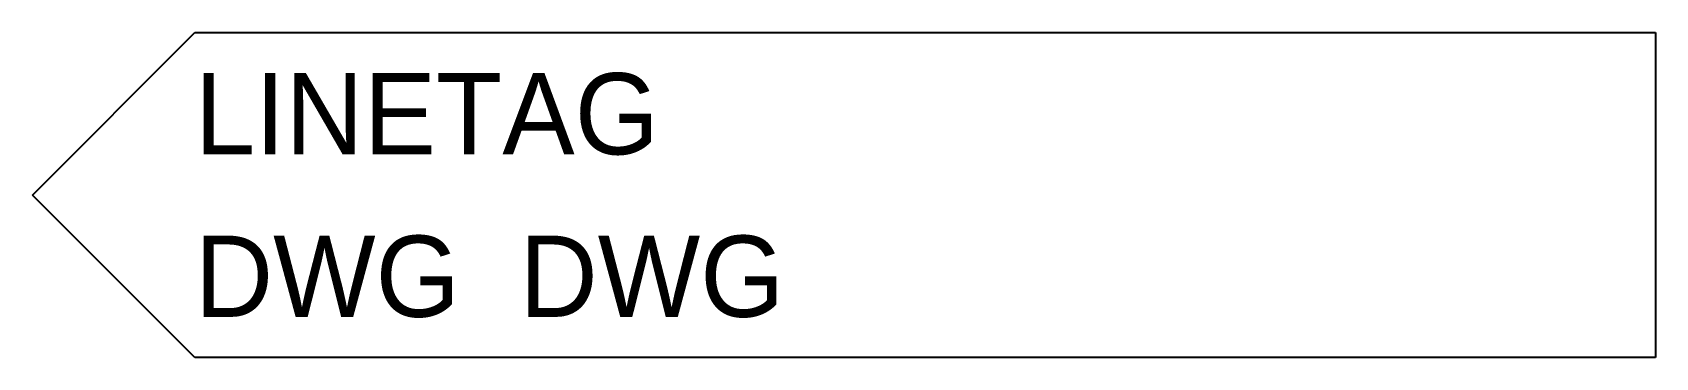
# Model space of a CAD drawing. Extents: x -2.5 to 0, y -0.25 to 0.25.
import ezdxf

# ---------------------------------------------------------------- set-up
doc = ezdxf.new("R2010")
doc.units = 0
doc.layers.add('5', color=5, linetype='CONTINUOUS')

msp = doc.modelspace()

# ---------------------------------------------------------------- linework, layer by layer
at = {"layer": '5', "color": 0}
for p, q in [((-2.5, 0), (-2.25, 0.25)), ((-2.25, 0.25), (0, 0.25)), ((0, 0.25), (0, 0)), ((-2.25, -0.25), (-2.5, 0)), ((0, 0), (0, -0.25)), ((0, -0.25), (-2.25, -0.25))]:
    msp.add_line(p, q, dxfattribs=at)

# ---------------------------------------------------------------- texts
msp.add_text('DWG', height=0.125, dxfattribs=at).set_placement((-2.25, -0.1875))
for tag, p in [('LINETAG', (-2.25, 0.0625)), ('DWG', (-1.75, -0.1875))]:
    msp.add_attdef(tag, p, '', height=0.125, dxfattribs=at)

doc.saveas('drawing.dxf')
